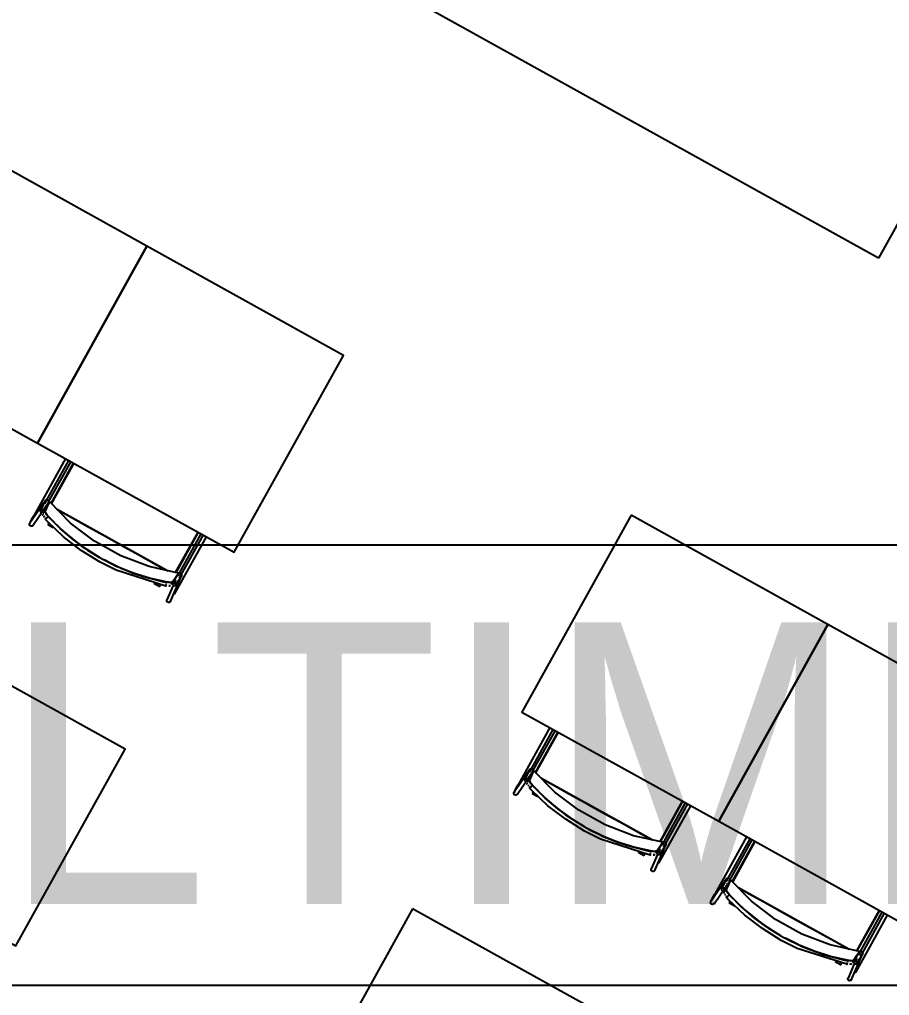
# Model space of a CAD drawing. Header units: metres. Extents: x 2.3 to 42.8, y 0.9 to 31.9.
# Drawn here: x 23.03 to 24.019, y 20.138 to 21.248 of the extents above; entities that cross this region are included whole.
import ezdxf

# ---------------------------------------------------------------- set-up
doc = ezdxf.new("R2010")
doc.units = ezdxf.units.M
for name, color, linetype in [('ARREDI', 9, 'Continuous'), ('PARETI_STRUTTURE', 7, 'Continuous'), ('WAYFINDING_RIQUADRI', 7, 'Continuous'), ('WAYFINDING_TESTI', 7, 'Continuous')]:
    doc.layers.add(name, color=color, linetype=linetype)

msp = doc.modelspace()

# ---------------------------------------------------------------- linework, layer by layer
at = {"layer": 'ARREDI'}
for points in [[(24.0065, 20.9765), (23.4558, 21.2823)], [(24.1747, 21.2794), (24.0065, 20.9765)], [(23.0657, 20.6975), (23.0913, 20.7435)], [(23.0599, 20.6979), (23.0593, 20.6984), (23.059, 20.6991), (23.0588, 20.6998), (23.059, 20.7006), (23.0592, 20.701), (23.0592, 20.701), (23.0594, 20.7012), (23.0599, 20.7016), (23.0607, 20.7019)], [(23.2038, 20.6083), (23.2071, 20.6132), (23.2104, 20.6181), (23.177, 20.6257), (23.145, 20.6379), (23.115, 20.6545), (23.0877, 20.6752), (23.0637, 20.6996), (23.0612, 20.6942), (23.0588, 20.6888), (23.0589, 20.6879), (23.0597, 20.6864), (23.061, 20.6845), (23.0626, 20.6827)], [(23.0596, 20.6947), (23.06, 20.6955)], [(23.0607, 20.7019), (23.0614, 20.7019), (23.0621, 20.7016), (23.0627, 20.7011), (23.063, 20.7004), (23.0632, 20.6997), (23.063, 20.699)], [(23.0619, 20.6981), (23.0637, 20.6996)], [(23.0555, 20.6866), (23.0548, 20.6868), (23.0542, 20.6873), (23.0539, 20.688), (23.0538, 20.6887), (23.0538, 20.6888), (23.0539, 20.6894), (23.0539, 20.6896), (23.0543, 20.69), (23.0548, 20.6905), (23.0556, 20.6907)], [(23.0556, 20.6907), (23.0563, 20.6907), (23.057, 20.6904), (23.0576, 20.69), (23.0579, 20.6893), (23.0581, 20.6886), (23.0579, 20.6879), (23.0579, 20.6878), (23.0576, 20.6873), (23.057, 20.6868), (23.0563, 20.6866)], [(23.0559, 20.6855), (23.0567, 20.684)], [(23.0567, 20.6839), (23.056, 20.6854)], [(23.0569, 20.6885), (23.0583, 20.6917), (23.0589, 20.6932)], [(23.0626, 20.6827), (23.061, 20.6846), (23.0597, 20.6865), (23.0589, 20.6879), (23.0588, 20.6888)], [(23.0724, 20.6907), (23.0849, 20.6838), (23.105, 20.6726), (23.1252, 20.6614), (23.1454, 20.6502), (23.1656, 20.639), (23.1857, 20.6278), (23.1983, 20.6208)], [(23.1982, 20.6209), (23.0724, 20.6907)], [(23.0435, 20.6717), (23.0428, 20.6717), (23.0421, 20.672), (23.0415, 20.6725), (23.0411, 20.6731), (23.041, 20.6739), (23.0412, 20.6746), (23.0414, 20.675), (23.0414, 20.675), (23.0415, 20.6752), (23.0421, 20.6757), (23.0428, 20.6759)], [(23.0453, 20.6737), (23.0452, 20.673), (23.045, 20.6726), (23.045, 20.6726), (23.0448, 20.6724), (23.0442, 20.6719), (23.0435, 20.6717)], [(23.0459, 20.6834), (23.0459, 20.6835), (23.0459, 20.6834), (23.0462, 20.6833), (23.0466, 20.683)], [(23.0466, 20.683), (23.0472, 20.6827)], [(23.0581, 20.6821), (23.0573, 20.6832)], [(23.0573, 20.6832), (23.058, 20.6821)], [(23.0596, 20.6802), (23.0589, 20.6811)], [(23.059, 20.6797), (23.0592, 20.6799), (23.0596, 20.6802), (23.0601, 20.6807), (23.0606, 20.6812), (23.0612, 20.6817)], [(23.059, 20.6797), (23.059, 20.6797)], [(23.0612, 20.6817), (23.0617, 20.6821), (23.062, 20.6824), (23.0622, 20.6825)], [(23.0631, 20.6757), (23.0627, 20.675), (23.0624, 20.6744), (23.0622, 20.674), (23.062, 20.6738)], [(23.1209, 20.6361), (23.1069, 20.6447), (23.0911, 20.6561), (23.0763, 20.6688), (23.0626, 20.6827)], [(23.0627, 20.6825), (23.0764, 20.6687), (23.0911, 20.6561), (23.1069, 20.6446), (23.1209, 20.6361)], [(23.233, 20.6648), (23.2075, 20.6188)], [(23.126, 20.6333), (23.1406, 20.6259)], [(23.1406, 20.6259), (23.126, 20.6333)], [(23.1412, 20.6257), (23.1589, 20.6184), (23.1775, 20.6126), (23.1964, 20.6083)], [(23.1966, 20.6083), (23.1776, 20.6126), (23.159, 20.6184), (23.1412, 20.6256)], [(23.2104, 20.6181), (23.21, 20.6151)], [(23.21, 20.6151), (23.2104, 20.6181)], [(23.2102, 20.6172), (23.2107, 20.6178), (23.2114, 20.618), (23.2122, 20.6181), (23.2129, 20.6179), (23.2135, 20.6174), (23.2139, 20.6168)], [(23.1967, 20.6079), (23.1967, 20.6076), (23.1966, 20.6072), (23.1965, 20.6065)], [(23.1966, 20.6083), (23.199, 20.6079), (23.2013, 20.6078), (23.203, 20.6079), (23.2038, 20.6083)], [(23.2038, 20.6083), (23.203, 20.6079), (23.2014, 20.6078), (23.1991, 20.6079), (23.1966, 20.6083)], [(23.2031, 20.6057), (23.2031, 20.6064), (23.2034, 20.607), (23.2035, 20.6071), (23.204, 20.6076), (23.204, 20.6076), (23.2047, 20.6079), (23.2054, 20.6079), (23.2061, 20.6076), (23.2067, 20.6072), (23.2071, 20.6066)], [(23.2074, 20.6106), (23.2066, 20.6094), (23.2032, 20.6045)], [(23.2072, 20.6066), (23.2073, 20.6058), (23.2073, 20.6051), (23.207, 20.6046), (23.2069, 20.6044), (23.2064, 20.604), (23.2064, 20.604), (23.2057, 20.6037), (23.205, 20.6037), (23.2043, 20.6039), (23.2037, 20.6043)], [(23.2139, 20.6168), (23.2141, 20.6161), (23.214, 20.6153), (23.2139, 20.6151), (23.2139, 20.6151), (23.2137, 20.6147), (23.2131, 20.6141), (23.2124, 20.6139), (23.2117, 20.6138), (23.211, 20.614)], [(23.1893, 20.6031), (23.1895, 20.6033), (23.1897, 20.6037), (23.19, 20.6043), (23.1904, 20.605)], [(23.1964, 20.6058), (23.1962, 20.6051), (23.1961, 20.6044), (23.196, 20.6039), (23.196, 20.6036), (23.196, 20.6036), (23.196, 20.6036), (23.196, 20.6039)], [(23.2016, 20.604), (23.2008, 20.604), (23.1995, 20.604)], [(23.1995, 20.604), (23.2008, 20.604)], [(23.2047, 20.5952), (23.2053, 20.5949)], [(23.1973, 20.5863), (23.1972, 20.587), (23.1973, 20.5877), (23.1973, 20.588), (23.1973, 20.588), (23.1976, 20.5884), (23.1981, 20.5889)], [(23.2013, 20.5879), (23.2015, 20.5872), (23.2014, 20.5865), (23.2013, 20.5862), (23.2013, 20.5862), (23.2011, 20.5858), (23.2005, 20.5853), (23.1998, 20.585), (23.1991, 20.585), (23.1984, 20.5852), (23.1978, 20.5856), (23.1973, 20.5863)], [(23.2053, 20.5949), (23.2058, 20.5947), (23.206, 20.5945)], [(23.2061, 20.5945), (23.2061, 20.5945)], [(23.6165, 20.3917), (23.6421, 20.4377)], [(23.6107, 20.3921), (23.6101, 20.3926), (23.6097, 20.3933), (23.6096, 20.394), (23.6098, 20.3947), (23.61, 20.3952), (23.61, 20.3952), (23.6101, 20.3954), (23.6107, 20.3958), (23.6114, 20.3961)], [(23.6114, 20.3961), (23.6122, 20.3961), (23.6129, 20.3958), (23.6134, 20.3953), (23.6138, 20.3946), (23.6139, 20.3939), (23.6138, 20.3932)], [(23.6063, 20.3808), (23.6056, 20.381), (23.605, 20.3815), (23.6047, 20.3822), (23.6045, 20.3829), (23.6045, 20.383), (23.6047, 20.3836), (23.6047, 20.3837), (23.605, 20.3842), (23.6056, 20.3847), (23.6063, 20.3849)], [(23.6063, 20.3849), (23.6071, 20.3849), (23.6078, 20.3846), (23.6084, 20.3842), (23.6087, 20.3835), (23.6088, 20.3828), (23.6087, 20.3821), (23.6087, 20.3819), (23.6083, 20.3815), (23.6078, 20.381), (23.607, 20.3808)], [(23.6073, 20.382), (23.609, 20.3859), (23.6097, 20.3874)], [(23.7546, 20.3025), (23.7579, 20.3074), (23.7612, 20.3123), (23.7278, 20.3198), (23.6958, 20.3321), (23.6658, 20.3487), (23.6385, 20.3694), (23.6144, 20.3938), (23.612, 20.3884), (23.6096, 20.383), (23.6097, 20.3821), (23.6105, 20.3806), (23.6118, 20.3787), (23.6134, 20.3768)], [(23.6104, 20.3889), (23.6108, 20.3897)], [(23.6127, 20.3923), (23.6144, 20.3938)], [(23.6232, 20.3849), (23.6357, 20.378), (23.6553, 20.3671)], [(23.749, 20.315), (23.6232, 20.3849)], [(23.5967, 20.3776), (23.5967, 20.3776), (23.5967, 20.3776), (23.597, 20.3775), (23.5974, 20.3772)], [(23.5974, 20.3772), (23.598, 20.3769)], [(23.6067, 20.3797), (23.6075, 20.3782)], [(23.6075, 20.3781), (23.6068, 20.3796)], [(23.6088, 20.3762), (23.608, 20.3774)], [(23.608, 20.3774), (23.6088, 20.3763)], [(23.6134, 20.3768), (23.6117, 20.3788), (23.6104, 20.3807), (23.6097, 20.3821), (23.6096, 20.383)], [(23.6104, 20.3744), (23.6097, 20.3752)], [(23.6098, 20.3739), (23.6097, 20.3739)], [(23.6098, 20.3739), (23.61, 20.3741), (23.6104, 20.3744), (23.6109, 20.3749), (23.6114, 20.3754), (23.6119, 20.3759)], [(23.612, 20.3758), (23.6124, 20.3763), (23.6128, 20.3766), (23.6129, 20.3767)], [(23.6719, 20.3302), (23.6576, 20.3389), (23.6419, 20.3503), (23.6271, 20.363), (23.6134, 20.3768)], [(23.6135, 20.3767), (23.6271, 20.3629), (23.6419, 20.3503), (23.6577, 20.3388), (23.6719, 20.3302)], [(23.5943, 20.3659), (23.5935, 20.3659), (23.5928, 20.3662), (23.5923, 20.3667), (23.5919, 20.3673), (23.5918, 20.368), (23.5919, 20.3688), (23.5922, 20.3692), (23.5922, 20.3692), (23.5923, 20.3694), (23.5929, 20.3699), (23.5936, 20.3701)], [(23.5961, 20.3679), (23.596, 20.3672), (23.5957, 20.3668), (23.5957, 20.3668), (23.5956, 20.3666), (23.595, 20.3661), (23.5943, 20.3659)], [(23.6138, 20.3698), (23.6135, 20.3692), (23.6132, 20.3686), (23.6129, 20.3682), (23.6128, 20.368)], [(23.6558, 20.3668), (23.676, 20.3556)], [(23.6764, 20.3554), (23.6962, 20.3444), (23.7164, 20.3332), (23.7365, 20.322), (23.749, 20.315)], [(23.7838, 20.359), (23.7583, 20.313)], [(23.6768, 20.3274), (23.6914, 20.3201)], [(23.6914, 20.3201), (23.6768, 20.3274)], [(23.6919, 20.3198), (23.7097, 20.3126), (23.7283, 20.3068), (23.7472, 20.3025)], [(23.7474, 20.3024), (23.7284, 20.3068), (23.7098, 20.3126), (23.692, 20.3198)], [(23.7612, 20.3123), (23.7607, 20.3093), (23.7612, 20.3123)], [(23.761, 20.3114), (23.7615, 20.3119), (23.7622, 20.3122), (23.763, 20.3123), (23.7637, 20.312), (23.7643, 20.3116), (23.7647, 20.311)], [(23.7647, 20.311), (23.7649, 20.3102), (23.7648, 20.3095), (23.7647, 20.3093), (23.7647, 20.3093), (23.7644, 20.3088), (23.7639, 20.3083), (23.7632, 20.308), (23.7625, 20.308), (23.7618, 20.3082)], [(23.8403, 20.2674), (23.8658, 20.3134)], [(23.7401, 20.2973), (23.7402, 20.2975), (23.7405, 20.2979), (23.7408, 20.2985), (23.7412, 20.2991)], [(23.7471, 20.3), (23.747, 20.2993), (23.7469, 20.2986), (23.7468, 20.2981), (23.7467, 20.2978), (23.7467, 20.2978), (23.7467, 20.2978), (23.7468, 20.298)], [(23.7475, 20.302), (23.7474, 20.3018), (23.7474, 20.3014), (23.7472, 20.3007)], [(23.7474, 20.3024), (23.7498, 20.3021), (23.7521, 20.302), (23.7538, 20.3021), (23.7546, 20.3025)], [(23.7546, 20.3025), (23.7538, 20.3021), (23.7522, 20.302), (23.7499, 20.3021), (23.7474, 20.3024)], [(23.7524, 20.2982), (23.7515, 20.2982), (23.7503, 20.2982)], [(23.7503, 20.2982), (23.7516, 20.2981)], [(23.7538, 20.2999), (23.7539, 20.3006), (23.7542, 20.3011), (23.7543, 20.3013), (23.7548, 20.3018), (23.7548, 20.3018), (23.7555, 20.302), (23.7562, 20.3021), (23.7569, 20.3018), (23.7575, 20.3014), (23.7579, 20.3007)], [(23.7568, 20.3028), (23.754, 20.2987)], [(23.7579, 20.3008), (23.7581, 20.3), (23.758, 20.2993), (23.7578, 20.2988), (23.7577, 20.2986), (23.7572, 20.2982), (23.7572, 20.2981), (23.7565, 20.2979), (23.7557, 20.2978), (23.755, 20.2981), (23.7544, 20.2985)], [(23.7552, 20.3026), (23.7548, 20.3028)], [(23.7581, 20.3048), (23.7573, 20.3036)], [(23.7555, 20.2894), (23.7561, 20.2891)], [(23.7561, 20.2891), (23.7565, 20.2888), (23.7568, 20.2887)], [(23.7569, 20.2887), (23.7568, 20.2887)], [(23.7481, 20.2804), (23.748, 20.2812), (23.748, 20.2819), (23.7481, 20.2821), (23.7481, 20.2822), (23.7484, 20.2826), (23.7489, 20.2831)], [(23.7521, 20.2821), (23.7523, 20.2814), (23.7522, 20.2806), (23.7521, 20.2804), (23.7521, 20.2804), (23.7518, 20.28), (23.7513, 20.2795), (23.7506, 20.2792), (23.7499, 20.2791), (23.7491, 20.2794), (23.7485, 20.2798), (23.7481, 20.2805)], [(23.831, 20.2577), (23.8328, 20.2617), (23.8335, 20.2632)], [(23.9783, 20.1782), (23.9816, 20.1832), (23.9849, 20.1881), (23.9515, 20.1956), (23.9195, 20.2078), (23.8895, 20.2245), (23.8622, 20.2452), (23.8382, 20.2695), (23.8358, 20.2642), (23.8333, 20.2587), (23.8335, 20.2579), (23.8342, 20.2564), (23.8355, 20.2545), (23.8371, 20.2526)], [(23.8344, 20.2679), (23.8338, 20.2684), (23.8335, 20.269), (23.8334, 20.2698), (23.8335, 20.2705), (23.8337, 20.2709), (23.8337, 20.2709), (23.8339, 20.2711), (23.8345, 20.2716), (23.8352, 20.2718)], [(23.8341, 20.2646), (23.8345, 20.2655)], [(23.8352, 20.2718), (23.8359, 20.2718), (23.8366, 20.2715), (23.8372, 20.271), (23.8376, 20.2704), (23.8377, 20.2697), (23.8375, 20.2689)], [(23.8364, 20.2681), (23.8382, 20.2695)], [(23.8204, 20.2534), (23.8204, 20.2534), (23.8204, 20.2534), (23.8207, 20.2532), (23.8212, 20.253)], [(23.8212, 20.253), (23.8217, 20.2527)], [(23.83, 20.2565), (23.8293, 20.2568), (23.8288, 20.2573), (23.8284, 20.2579), (23.8283, 20.2586), (23.8283, 20.2587), (23.8284, 20.2594), (23.8285, 20.2595), (23.8288, 20.26), (23.8294, 20.2605), (23.8301, 20.2607)], [(23.8301, 20.2607), (23.8308, 20.2607), (23.8315, 20.2604), (23.8321, 20.2599), (23.8325, 20.2593), (23.8326, 20.2585), (23.8325, 20.2578), (23.8324, 20.2577), (23.8321, 20.2572), (23.8315, 20.2568), (23.8308, 20.2565)], [(23.8313, 20.2539), (23.8305, 20.2554)], [(23.8305, 20.2554), (23.8312, 20.2539)], [(23.8326, 20.252), (23.8318, 20.2531)], [(23.8318, 20.2531), (23.8325, 20.2521)], [(23.8371, 20.2526), (23.8355, 20.2546), (23.8342, 20.2564), (23.8334, 20.2579), (23.8333, 20.2588)], [(23.8335, 20.2497), (23.8337, 20.2498), (23.8341, 20.2502), (23.8346, 20.2506), (23.8352, 20.2511), (23.8357, 20.2516)], [(23.8357, 20.2516), (23.8362, 20.252), (23.8365, 20.2523), (23.8367, 20.2525)], [(23.8956, 20.2059), (23.8814, 20.2146), (23.8656, 20.2261), (23.8508, 20.2388), (23.8371, 20.2526)], [(23.8372, 20.2525), (23.8509, 20.2387), (23.8657, 20.226), (23.8814, 20.2146), (23.8956, 20.2059)], [(23.8473, 20.2605), (23.8594, 20.2537), (23.8796, 20.2426), (23.8997, 20.2314), (23.92, 20.2201), (23.9401, 20.2089), (23.9602, 20.1978), (23.9728, 20.1908)], [(23.9728, 20.1908), (23.8473, 20.2605)], [(23.818, 20.2416), (23.8173, 20.2416), (23.8166, 20.2419), (23.816, 20.2424), (23.8157, 20.2431), (23.8155, 20.2438), (23.8157, 20.2445), (23.8159, 20.245), (23.8159, 20.245), (23.8161, 20.2452), (23.8167, 20.2456), (23.8174, 20.2459)], [(23.8199, 20.2437), (23.8197, 20.243), (23.8195, 20.2425), (23.8195, 20.2425), (23.8193, 20.2423), (23.8187, 20.2419), (23.818, 20.2416)], [(23.8341, 20.2502), (23.8334, 20.251)], [(23.8335, 20.2496), (23.8335, 20.2496)], [(23.8376, 20.2456), (23.8372, 20.245), (23.8369, 20.2444), (23.8367, 20.244), (23.8366, 20.2437)], [(24.0075, 20.2347), (23.982, 20.1887)], [(23.9006, 20.2032), (23.9151, 20.1959)], [(23.9151, 20.1959), (23.9006, 20.2032)], [(23.9157, 20.1956), (23.9328, 20.1887)], [(23.9327, 20.1887), (23.9157, 20.1956)], [(23.9335, 20.1884), (23.952, 20.1826), (23.971, 20.1782)], [(23.9711, 20.1782), (23.9521, 20.1825), (23.9335, 20.1884)], [(23.9849, 20.1881), (23.9845, 20.1851), (23.9849, 20.1881)], [(23.9847, 20.1872), (23.9853, 20.1877), (23.986, 20.188), (23.9867, 20.188), (23.9874, 20.1878), (23.988, 20.1874), (23.9885, 20.1867)], [(23.9884, 20.1867), (23.9886, 20.186), (23.9885, 20.1853), (23.9884, 20.185), (23.9884, 20.185), (23.9882, 20.1846), (23.9877, 20.1841), (23.987, 20.1838), (23.9862, 20.1838), (23.9855, 20.184)], [(23.9639, 20.173), (23.964, 20.1733), (23.9642, 20.1737), (23.9645, 20.1743), (23.9649, 20.1749)], [(23.9706, 20.1742), (23.9705, 20.1739), (23.9705, 20.1736), (23.9705, 20.1735), (23.9705, 20.1736), (23.9705, 20.1738)], [(23.9709, 20.1758), (23.9708, 20.175), (23.9706, 20.1744)], [(23.9712, 20.1778), (23.9712, 20.1776), (23.9711, 20.1771), (23.971, 20.1765)], [(23.9711, 20.1782), (23.9735, 20.1779), (23.9758, 20.1778), (23.9775, 20.1779), (23.9783, 20.1783)], [(23.9783, 20.1782), (23.9776, 20.1779), (23.9759, 20.1777), (23.9736, 20.1778), (23.9711, 20.1782)], [(23.9762, 20.174), (23.9753, 20.1739), (23.974, 20.174)], [(23.9741, 20.174), (23.9754, 20.1739)], [(23.9776, 20.1756), (23.9777, 20.1764), (23.9779, 20.1769), (23.978, 20.177), (23.9785, 20.1775), (23.9785, 20.1775), (23.9792, 20.1778), (23.98, 20.1778), (23.9807, 20.1776), (23.9813, 20.1771), (23.9817, 20.1765)], [(23.9819, 20.1805), (23.9811, 20.1793), (23.9778, 20.1744)], [(23.9817, 20.1765), (23.9819, 20.1758), (23.9818, 20.1751), (23.9815, 20.1745), (23.9814, 20.1744), (23.981, 20.1739), (23.9809, 20.1739), (23.9802, 20.1736), (23.9795, 20.1736), (23.9788, 20.1738), (23.9782, 20.1742)], [(23.9793, 20.1652), (23.9799, 20.1649)], [(23.9799, 20.1649), (23.9803, 20.1646), (23.9806, 20.1645)], [(23.9806, 20.1644), (23.9806, 20.1645)], [(23.9719, 20.1562), (23.9717, 20.1569), (23.9718, 20.1577), (23.9719, 20.1579), (23.9719, 20.1579), (23.9721, 20.1583), (23.9727, 20.1589)], [(23.9758, 20.1579), (23.976, 20.1572), (23.9759, 20.1564), (23.9758, 20.1562), (23.9758, 20.1562), (23.9756, 20.1558), (23.975, 20.1552), (23.9744, 20.155), (23.9736, 20.1549), (23.9729, 20.1551), (23.9723, 20.1556), (23.9719, 20.1562)]]:
    msp.add_lwpolyline(points, dxfattribs=at)
for points in [[(22.9508, 21.1142), (22.8265, 20.8905), (23.0503, 20.7662), (23.1745, 20.99)], [(23.1745, 20.99), (23.0503, 20.7662), (23.274, 20.642), (23.3983, 20.8658)], [(23.7253, 20.6842), (23.6011, 20.4604), (23.8248, 20.3362), (23.949, 20.5599)], [(23.949, 20.5599), (23.8248, 20.3362), (24.0486, 20.212), (24.1728, 20.4357)], [(22.926, 20.5425), (22.8018, 20.3187), (23.0256, 20.1945), (23.1498, 20.4182)], [(23.4768, 20.2367), (23.3526, 20.0129), (23.5763, 19.8887), (23.7006, 20.1124)]]:
    msp.add_lwpolyline(points, close=True, dxfattribs=at)
at = {"layer": 'PARETI_STRUTTURE'}
for points in [[(23.082, 20.7486), (23.0459, 20.6834)], [(23.0587, 20.6976), (23.0858, 20.7465)], [(23.088, 20.7453), (23.062, 20.6985)], [(23.0662, 20.697), (23.0918, 20.7432)], [(23.0592, 20.701), (23.0414, 20.675)], [(23.045, 20.6726), (23.0628, 20.6985)], [(23.0539, 20.6896), (23.059, 20.7002)], [(23.0629, 20.6983), (23.0628, 20.6982), (23.0628, 20.6981), (23.0627, 20.698), (23.0627, 20.6979), (23.0626, 20.6977), (23.0626, 20.6976), (23.0625, 20.6975), (23.0624, 20.6974), (23.0624, 20.6973), (23.0623, 20.6972), (23.0623, 20.697), (23.0622, 20.6969), (23.0622, 20.6968), (23.0621, 20.6967), (23.062, 20.6966), (23.062, 20.6964), (23.0619, 20.6963), (23.0619, 20.6962), (23.0618, 20.6961), (23.0618, 20.696), (23.0617, 20.6958), (23.0617, 20.6957), (23.0616, 20.6956), (23.0615, 20.6955), (23.0615, 20.6954), (23.0614, 20.6952), (23.0614, 20.6951), (23.0613, 20.695), (23.0613, 20.6949), (23.0612, 20.6948), (23.0612, 20.6947), (23.0611, 20.6945), (23.061, 20.6944), (23.061, 20.6943), (23.0609, 20.6942), (23.0609, 20.6941), (23.0608, 20.6939), (23.0608, 20.6938), (23.0607, 20.6937), (23.0606, 20.6936), (23.0606, 20.6935), (23.0605, 20.6933), (23.0605, 20.6932), (23.0604, 20.6931), (23.0604, 20.693), (23.0603, 20.6929), (23.0603, 20.6928), (23.0602, 20.6926), (23.0601, 20.6925), (23.0601, 20.6924), (23.06, 20.6923), (23.06, 20.6922), (23.0599, 20.6921), (23.0599, 20.6919), (23.0598, 20.6918), (23.0598, 20.6917), (23.0597, 20.6916), (23.0596, 20.6915), (23.0596, 20.6913), (23.0595, 20.6912), (23.0595, 20.6911), (23.0594, 20.691), (23.0593, 20.6909), (23.0593, 20.6907), (23.0592, 20.6906), (23.0592, 20.6905), (23.0591, 20.6904), (23.0591, 20.6903), (23.059, 20.6902), (23.059, 20.69), (23.0589, 20.6899), (23.0588, 20.6898), (23.0588, 20.6897), (23.0587, 20.6896), (23.0587, 20.6894), (23.0586, 20.6893), (23.0586, 20.6892), (23.0585, 20.6891), (23.0585, 20.689), (23.0584, 20.6888), (23.0583, 20.6887), (23.0583, 20.6886), (23.0582, 20.6885), (23.0582, 20.6884), (23.0581, 20.6882), (23.0581, 20.6881), (23.058, 20.688), (23.0579, 20.6879), (23.0579, 20.6878), (23.0579, 20.6877)], [(23.0582, 20.6917), (23.0573, 20.6901)], [(23.0412, 20.6748), (23.0418, 20.676), (23.0426, 20.6774), (23.0441, 20.6803), (23.0459, 20.6834)], [(23.1214, 20.6308), (23.1, 20.6442), (23.0799, 20.6596), (23.0616, 20.6769), (23.059, 20.6797)], [(23.062, 20.6737), (23.0682, 20.6703)], [(23.0622, 20.6826), (23.0802, 20.6651), (23.0999, 20.6495), (23.121, 20.636), (23.1236, 20.6346)], [(23.2325, 20.665), (23.2069, 20.6189)], [(23.21, 20.6156), (23.2363, 20.6629)], [(23.2385, 20.6617), (23.2128, 20.6156)], [(23.2061, 20.5945), (23.2423, 20.6596)], [(23.196, 20.6036), (23.1395, 20.6217), (23.1215, 20.6308)], [(23.1236, 20.6346), (23.1461, 20.6235), (23.1696, 20.6148), (23.1938, 20.6085), (23.1967, 20.6079)], [(23.1826, 20.6068), (23.1893, 20.6031)], [(23.2013, 20.5862), (23.2139, 20.6151)], [(23.2034, 20.607), (23.2097, 20.6168)], [(23.207, 20.61), (23.2051, 20.6057)], [(23.2057, 20.6077), (23.2062, 20.6086)], [(23.2139, 20.6151), (23.2134, 20.6145), (23.2133, 20.6144), (23.2132, 20.6142), (23.2132, 20.6141), (23.2131, 20.614), (23.213, 20.6139), (23.2129, 20.6138), (23.2129, 20.6137), (23.2128, 20.6136), (23.2127, 20.6135), (23.2127, 20.6134), (23.2126, 20.6133), (23.2125, 20.6131), (23.2124, 20.613), (23.2124, 20.6129), (23.2123, 20.6128), (23.2122, 20.6127), (23.2122, 20.6126), (23.2121, 20.6125), (23.212, 20.6124), (23.212, 20.6123), (23.2119, 20.6121), (23.2118, 20.612), (23.2117, 20.6119), (23.2117, 20.6118), (23.2116, 20.6117), (23.2115, 20.6116), (23.2115, 20.6115), (23.2114, 20.6114), (23.2113, 20.6113), (23.2112, 20.6112), (23.2112, 20.611), (23.2111, 20.6109), (23.211, 20.6108), (23.211, 20.6107), (23.2109, 20.6106), (23.2108, 20.6105), (23.2107, 20.6104), (23.2107, 20.6103), (23.2106, 20.6102), (23.2105, 20.61), (23.2105, 20.6099), (23.2104, 20.6098), (23.2103, 20.6097), (23.2102, 20.6096), (23.2102, 20.6095), (23.2101, 20.6094), (23.21, 20.6093), (23.21, 20.6092), (23.2099, 20.6091), (23.2098, 20.609), (23.2097, 20.6088), (23.2097, 20.6087), (23.2096, 20.6086), (23.2095, 20.6085), (23.2095, 20.6084), (23.2094, 20.6083), (23.2093, 20.6082), (23.2093, 20.6081), (23.2092, 20.608), (23.2091, 20.6079), (23.209, 20.6077), (23.209, 20.6076), (23.2089, 20.6075), (23.2088, 20.6074), (23.2088, 20.6073), (23.2087, 20.6072), (23.2086, 20.6071), (23.2085, 20.607), (23.2085, 20.6069), (23.2084, 20.6067), (23.2083, 20.6066), (23.2083, 20.6065), (23.2082, 20.6064), (23.2081, 20.6063), (23.208, 20.6062), (23.208, 20.6061), (23.2079, 20.606), (23.2078, 20.6059), (23.2078, 20.6058), (23.2077, 20.6056), (23.2076, 20.6055), (23.2075, 20.6054), (23.2075, 20.6053), (23.2074, 20.6052), (23.2073, 20.6051), (23.2073, 20.605), (23.2072, 20.6049), (23.2071, 20.6048), (23.207, 20.6046), (23.207, 20.6046)], [(23.21, 20.6168), (23.2095, 20.6158)], [(23.2127, 20.6154), (23.2113, 20.6128)], [(23.2044, 20.6042), (23.1973, 20.588)], [(23.6328, 20.4428), (23.5967, 20.3776)], [(23.6095, 20.3918), (23.6366, 20.4407)], [(23.6388, 20.4395), (23.6128, 20.3927)], [(23.6169, 20.3912), (23.6426, 20.4374)], [(23.61, 20.3952), (23.5922, 20.3692)], [(23.5957, 20.3668), (23.6136, 20.3927)], [(23.6047, 20.3837), (23.6097, 20.3944)], [(23.609, 20.3859), (23.6081, 20.3843)], [(23.6137, 20.3925), (23.6136, 20.3924), (23.6136, 20.3923), (23.6135, 20.3922), (23.6134, 20.392), (23.6134, 20.3919), (23.6133, 20.3918), (23.6133, 20.3917), (23.6132, 20.3916), (23.6132, 20.3914), (23.6131, 20.3913), (23.6131, 20.3912), (23.613, 20.3911), (23.6129, 20.391), (23.6129, 20.3909), (23.6128, 20.3907), (23.6128, 20.3906), (23.6127, 20.3905), (23.6127, 20.3904), (23.6126, 20.3903), (23.6125, 20.3901), (23.6125, 20.39), (23.6124, 20.3899), (23.6124, 20.3898), (23.6123, 20.3897), (23.6123, 20.3896), (23.6122, 20.3894), (23.6122, 20.3893), (23.6121, 20.3892), (23.612, 20.3891), (23.612, 20.389), (23.6119, 20.3888), (23.6119, 20.3887), (23.6118, 20.3886), (23.6118, 20.3885), (23.6117, 20.3884), (23.6116, 20.3883), (23.6116, 20.3881), (23.6115, 20.388), (23.6115, 20.3879), (23.6114, 20.3878), (23.6114, 20.3877), (23.6113, 20.3875), (23.6112, 20.3874), (23.6112, 20.3873), (23.6111, 20.3872), (23.6111, 20.3871), (23.611, 20.3869), (23.611, 20.3868), (23.6109, 20.3867), (23.6109, 20.3866), (23.6108, 20.3865), (23.6107, 20.3864), (23.6107, 20.3862), (23.6106, 20.3861), (23.6106, 20.386), (23.6105, 20.3859), (23.6105, 20.3858), (23.6104, 20.3856), (23.6104, 20.3855), (23.6103, 20.3854), (23.6102, 20.3853), (23.6102, 20.3852), (23.6101, 20.385), (23.6101, 20.3849), (23.61, 20.3848), (23.61, 20.3847), (23.6099, 20.3846), (23.6098, 20.3845), (23.6098, 20.3843), (23.6097, 20.3842), (23.6097, 20.3841), (23.6096, 20.384), (23.6096, 20.3839), (23.6095, 20.3837), (23.6095, 20.3836), (23.6094, 20.3835), (23.6093, 20.3834), (23.6093, 20.3833), (23.6092, 20.3832), (23.6092, 20.383), (23.6091, 20.3829), (23.6091, 20.3828), (23.609, 20.3827), (23.609, 20.3826), (23.6089, 20.3824), (23.6088, 20.3823), (23.6088, 20.3822), (23.6087, 20.3821), (23.6087, 20.382), (23.6087, 20.3819)], [(23.592, 20.369), (23.5926, 20.3702), (23.5933, 20.3716), (23.5949, 20.3745), (23.5967, 20.3776)], [(23.6722, 20.325), (23.6508, 20.3384), (23.6307, 20.3538), (23.6123, 20.3711), (23.6097, 20.3739)], [(23.613, 20.3768), (23.631, 20.3593), (23.6507, 20.3437), (23.6718, 20.3302), (23.6743, 20.3288)], [(23.6128, 20.3679), (23.619, 20.3645)], [(23.7569, 20.2887), (23.793, 20.3538)], [(23.7833, 20.3592), (23.7577, 20.3131)], [(23.7608, 20.3098), (23.7871, 20.3571)], [(23.7892, 20.3559), (23.7636, 20.3098)], [(23.6743, 20.3288), (23.6968, 20.3177), (23.7203, 20.309), (23.7446, 20.3027), (23.7475, 20.3021)], [(23.7467, 20.2978), (23.6903, 20.3159), (23.6722, 20.325)], [(23.8566, 20.3185), (23.8204, 20.2534)], [(23.7521, 20.2804), (23.7647, 20.3093)], [(23.7542, 20.3011), (23.7605, 20.311)], [(23.7647, 20.3093), (23.7641, 20.3087), (23.7641, 20.3085), (23.764, 20.3084), (23.7639, 20.3083), (23.7639, 20.3082), (23.7638, 20.3081), (23.7637, 20.308), (23.7636, 20.3079), (23.7636, 20.3078), (23.7635, 20.3077), (23.7634, 20.3076), (23.7634, 20.3074), (23.7633, 20.3073), (23.7632, 20.3072), (23.7631, 20.3071), (23.7631, 20.307), (23.763, 20.3069), (23.7629, 20.3068), (23.7629, 20.3067), (23.7628, 20.3066), (23.7627, 20.3064), (23.7627, 20.3063), (23.7626, 20.3062), (23.7625, 20.3061), (23.7624, 20.306), (23.7624, 20.3059), (23.7623, 20.3058), (23.7622, 20.3057), (23.7622, 20.3056), (23.7621, 20.3055), (23.762, 20.3053), (23.7619, 20.3052), (23.7619, 20.3051), (23.7618, 20.305), (23.7617, 20.3049), (23.7617, 20.3048), (23.7616, 20.3047), (23.7615, 20.3046), (23.7614, 20.3045), (23.7614, 20.3043), (23.7613, 20.3042), (23.7612, 20.3041), (23.7612, 20.304), (23.7611, 20.3039), (23.761, 20.3038), (23.7609, 20.3037), (23.7609, 20.3036), (23.7608, 20.3035), (23.7607, 20.3034), (23.7607, 20.3032), (23.7606, 20.3031), (23.7605, 20.303), (23.7604, 20.3029), (23.7604, 20.3028), (23.7603, 20.3027), (23.7602, 20.3026), (23.7602, 20.3025), (23.7601, 20.3024), (23.76, 20.3022), (23.76, 20.3022), (23.7599, 20.302), (23.7598, 20.3019), (23.7597, 20.3018), (23.7597, 20.3017), (23.7596, 20.3016), (23.7595, 20.3015), (23.7595, 20.3014), (23.7594, 20.3013), (23.7593, 20.3012), (23.7592, 20.301), (23.7592, 20.3009), (23.7591, 20.3008), (23.759, 20.3007), (23.759, 20.3006), (23.7589, 20.3005), (23.7588, 20.3004), (23.7588, 20.3003), (23.7587, 20.3002), (23.7586, 20.3001), (23.7585, 20.2999), (23.7585, 20.2998), (23.7584, 20.2997), (23.7583, 20.2996), (23.7583, 20.2995), (23.7582, 20.2994), (23.7581, 20.2993), (23.758, 20.2992), (23.758, 20.2991), (23.7579, 20.2989), (23.7578, 20.2988), (23.7578, 20.2988)], [(23.7607, 20.311), (23.7603, 20.31)], [(23.7635, 20.3096), (23.7621, 20.307)], [(23.8332, 20.2675), (23.8604, 20.3164)], [(23.8625, 20.3152), (23.8366, 20.2685)], [(23.8407, 20.267), (23.8663, 20.3131)], [(23.7334, 20.301), (23.7401, 20.2972)], [(23.7552, 20.2984), (23.7481, 20.2822)], [(23.7577, 20.3042), (23.7559, 20.2999)], [(23.7564, 20.3019), (23.7569, 20.3028)], [(23.8337, 20.2709), (23.8159, 20.245)], [(23.8195, 20.2425), (23.8373, 20.2685)], [(23.8285, 20.2595), (23.8335, 20.2701)], [(23.8374, 20.2683), (23.8374, 20.2682), (23.8373, 20.268), (23.8372, 20.2679), (23.8372, 20.2678), (23.8371, 20.2677), (23.8371, 20.2676), (23.837, 20.2674), (23.837, 20.2673), (23.8369, 20.2672), (23.8369, 20.2671), (23.8368, 20.267), (23.8367, 20.2669), (23.8367, 20.2667), (23.8366, 20.2666), (23.8366, 20.2665), (23.8365, 20.2664), (23.8365, 20.2663), (23.8364, 20.2661), (23.8363, 20.266), (23.8363, 20.2659), (23.8362, 20.2658), (23.8362, 20.2657), (23.8361, 20.2656), (23.8361, 20.2654), (23.836, 20.2653), (23.836, 20.2652), (23.8359, 20.2651), (23.8358, 20.265), (23.8358, 20.2648), (23.8357, 20.2647), (23.8357, 20.2646), (23.8356, 20.2645), (23.8356, 20.2644), (23.8355, 20.2643), (23.8355, 20.2641), (23.8354, 20.264), (23.8353, 20.2639), (23.8353, 20.2638), (23.8352, 20.2637), (23.8352, 20.2635), (23.8351, 20.2634), (23.8351, 20.2633), (23.835, 20.2632), (23.8349, 20.2631), (23.8349, 20.2629), (23.8348, 20.2628), (23.8348, 20.2627), (23.8347, 20.2626), (23.8347, 20.2625), (23.8346, 20.2623), (23.8346, 20.2622), (23.8345, 20.2621), (23.8344, 20.262), (23.8344, 20.2619), (23.8343, 20.2618), (23.8343, 20.2616), (23.8342, 20.2615), (23.8342, 20.2614), (23.8341, 20.2613), (23.8341, 20.2612), (23.834, 20.261), (23.8339, 20.2609), (23.8339, 20.2608), (23.8338, 20.2607), (23.8338, 20.2606), (23.8337, 20.2605), (23.8337, 20.2603), (23.8336, 20.2602), (23.8335, 20.2601), (23.8335, 20.26), (23.8334, 20.2599), (23.8334, 20.2597), (23.8333, 20.2596), (23.8333, 20.2595), (23.8332, 20.2594), (23.8332, 20.2593), (23.8331, 20.2592), (23.833, 20.259), (23.833, 20.2589), (23.8329, 20.2588), (23.8329, 20.2587), (23.8328, 20.2586), (23.8328, 20.2584), (23.8327, 20.2583), (23.8326, 20.2582), (23.8326, 20.2581), (23.8325, 20.258), (23.8325, 20.2578), (23.8324, 20.2577), (23.8324, 20.2577)], [(23.8157, 20.2448), (23.8163, 20.2459), (23.8171, 20.2474), (23.8187, 20.2502), (23.8204, 20.2534)], [(23.8328, 20.2617), (23.8319, 20.26)], [(23.8367, 20.2525), (23.8548, 20.235), (23.8744, 20.2195), (23.8956, 20.206), (23.8981, 20.2045)], [(23.896, 20.2008), (23.8745, 20.2141), (23.8545, 20.2295), (23.8361, 20.2469), (23.8335, 20.2496)], [(23.8365, 20.2437), (23.8428, 20.2402)], [(23.9806, 20.1644), (24.0168, 20.2296)], [(24.0071, 20.235), (23.9814, 20.1889)], [(23.9846, 20.1856), (24.0108, 20.2329)], [(24.013, 20.2317), (23.9874, 20.1855)], [(23.9705, 20.1736), (23.914, 20.1917), (23.896, 20.2008)], [(23.8981, 20.2045), (23.9206, 20.1935), (23.9441, 20.1848), (23.9683, 20.1784), (23.9712, 20.1778)], [(23.9758, 20.1562), (23.9884, 20.185)], [(23.9779, 20.1769), (23.9842, 20.1867)], [(23.9885, 20.185), (23.9879, 20.1844), (23.9878, 20.1843), (23.9878, 20.1842), (23.9877, 20.1841), (23.9876, 20.184), (23.9875, 20.1839), (23.9875, 20.1838), (23.9874, 20.1836), (23.9873, 20.1835), (23.9873, 20.1834), (23.9872, 20.1833), (23.9871, 20.1832), (23.987, 20.1831), (23.987, 20.183), (23.9869, 20.1829), (23.9868, 20.1828), (23.9868, 20.1826), (23.9867, 20.1825), (23.9866, 20.1824), (23.9865, 20.1823), (23.9865, 20.1822), (23.9864, 20.1821), (23.9863, 20.182), (23.9863, 20.1819), (23.9862, 20.1818), (23.9861, 20.1817), (23.986, 20.1816), (23.986, 20.1814), (23.9859, 20.1813), (23.9858, 20.1812), (23.9858, 20.1811), (23.9857, 20.181), (23.9856, 20.1809), (23.9855, 20.1808), (23.9855, 20.1807), (23.9854, 20.1806), (23.9853, 20.1804), (23.9853, 20.1803), (23.9852, 20.1802), (23.9851, 20.1801), (23.9851, 20.18), (23.985, 20.1799), (23.9849, 20.1798), (23.9848, 20.1797), (23.9848, 20.1796), (23.9847, 20.1795), (23.9846, 20.1793), (23.9846, 20.1792), (23.9845, 20.1791), (23.9844, 20.179), (23.9843, 20.1789), (23.9843, 20.1788), (23.9842, 20.1787), (23.9841, 20.1786), (23.9841, 20.1785), (23.984, 20.1783), (23.9839, 20.1782), (23.9839, 20.1781), (23.9838, 20.178), (23.9837, 20.1779), (23.9836, 20.1778), (23.9836, 20.1777), (23.9835, 20.1776), (23.9834, 20.1775), (23.9834, 20.1774), (23.9833, 20.1772), (23.9832, 20.1771), (23.9831, 20.177), (23.9831, 20.1769), (23.983, 20.1768), (23.9829, 20.1767), (23.9829, 20.1766), (23.9828, 20.1765), (23.9827, 20.1764), (23.9826, 20.1762), (23.9826, 20.1761), (23.9825, 20.176), (23.9824, 20.1759), (23.9824, 20.1758), (23.9823, 20.1757), (23.9822, 20.1756), (23.9821, 20.1755), (23.9821, 20.1754), (23.982, 20.1753), (23.9819, 20.1751), (23.9819, 20.175), (23.9818, 20.1749), (23.9817, 20.1748), (23.9816, 20.1747), (23.9816, 20.1746), (23.9815, 20.1745)], [(23.9845, 20.1868), (23.984, 20.1858)], [(23.9873, 20.1853), (23.9858, 20.1828)], [(23.9572, 20.1767), (23.9639, 20.173)], [(23.979, 20.1742), (23.9719, 20.1579)], [(23.9815, 20.1799), (23.9796, 20.1757)], [(23.9802, 20.1777), (23.9807, 20.1786)]]:
    msp.add_lwpolyline(points, dxfattribs=at)
at = {"layer": 'WAYFINDING_RIQUADRI'}
msp.add_lwpolyline([(21.7, 20.15), (25.1, 20.15), (25.1, 20.65), (21.7, 20.65)], close=True, dxfattribs=at)

# ---------------------------------------------------------------- texts
at = {"layer": 'WAYFINDING_TESTI', "insert": (23.4, 20.4), "char_height": 0.32, "attachment_point": 5}
msp.add_mtext('LAB. MULTIMEDIALE', dxfattribs=at)

doc.saveas('drawing.dxf')
